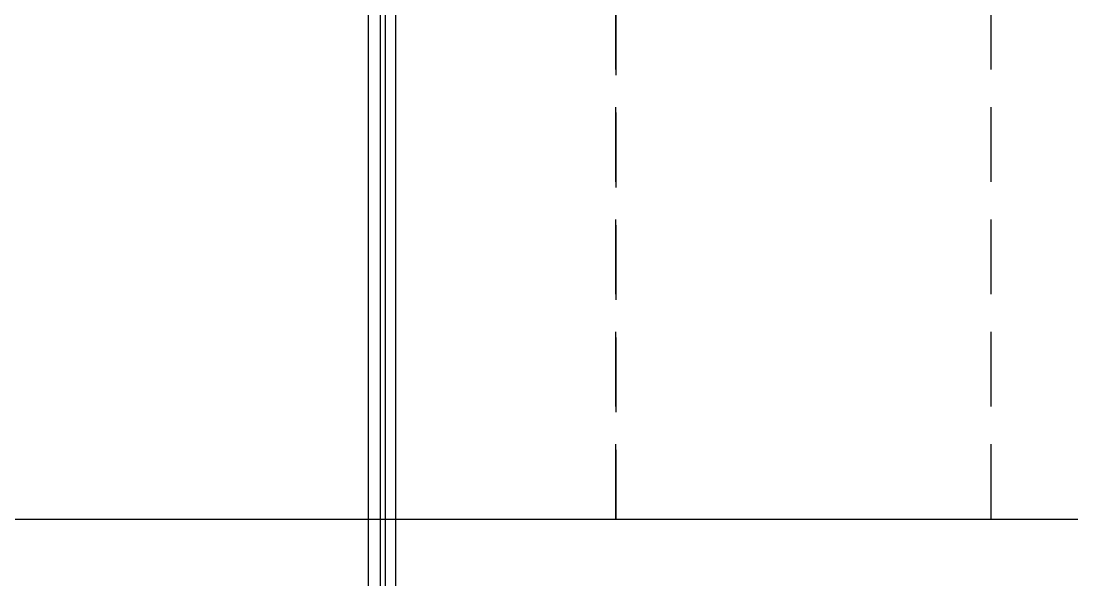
# Model space of a CAD drawing. Header units: inches. Extents: x 444671 to 463716, y 1783086 to 1794968.
# Drawn here: x 457575.3 to 457680.6, y 1787032.3 to 1787088.2 of the extents above; entities that cross this region are included whole.
import ezdxf

# ---------------------------------------------------------------- set-up
doc = ezdxf.new("R2010")
doc.units = ezdxf.units.IN
doc.header["$MEASUREMENT"] = 0
doc.linetypes.add('HIDDEN', pattern=[0.375, 0.25, -0.125])
doc.layers.add('Dong', color=252, linetype='HIDDEN')
doc.layers.add('Khung_bang', color=140, linetype='Continuous')

msp = doc.modelspace()

# ---------------------------------------------------------------- linework, layer by layer
at = {"layer": 'Dong', "ltscale": 30}
for p, q in [((457634.9077, 1787236.5422), (457634.9077, 1787038.3548)), ((457672.4938, 1787038.3548), (457672.4938, 1787231.0312))]:
    msp.add_line(p, q, dxfattribs=at)
at = {"layer": 'Dong', "color": 140, "ltscale": 30}
msp.add_line((457634.9077, 1787038.3548), (457634.9077, 1787128.6502), dxfattribs=at)
at = {"layer": 'Khung_bang', "color": 6}
for p, q in [((457611.3008, 1787132.1585), (457611.3008, 1786842.8548)), ((457611.8008, 1787132.1585), (457611.8008, 1786842.8548)), ((457612.8352, 1787132.1067), (457612.8352, 1786865.8548)), ((457610.0813, 1787129.7712), (457610.0813, 1786768.8548))]:
    msp.add_line(p, q, dxfattribs=at)
at = {"layer": 'Khung_bang', "linetype": 'ByBlock'}
msp.add_lwpolyline([(446139.7357, 1787038.3548), (458289.9137, 1787038.3548)], dxfattribs=at)

doc.saveas('drawing.dxf')
